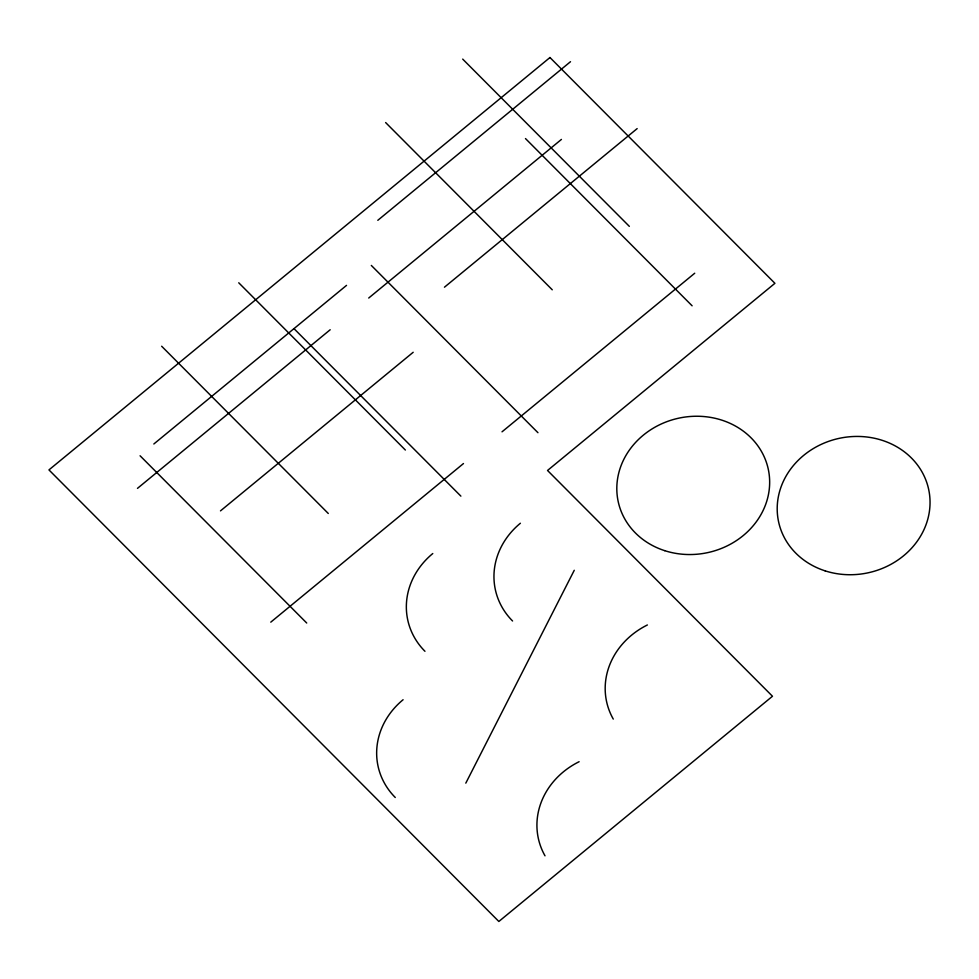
<?xml version="1.0" encoding="UTF-8"?>
<svg xmlns="http://www.w3.org/2000/svg" width="979" height="979" viewBox="0 0 979 979"><rect width="100%" height="100%" fill="white"/><g stroke="black" fill="none" stroke-linecap="round" stroke-linejoin="round"><path stroke-width="1.47" d="M465.808 783.139L574.257 570.292M377.808 220.312L570.5 61.701M153.838 443.989L346.529 285.378M137.476 488.362L330.18 329.752M368.716 298.032L561.42 139.422M444.454 287.202L637.158 128.604M220.483 510.879L413.187 352.281M270.779 622.154L463.483 463.544M502.019 431.825L694.723 273.227M462.7 59.107L629.338 226.357M525.478 138.565L692.116 305.803M385.628 122.559L552.254 289.796M371.322 265.444L537.948 432.694M294.238 328.883L460.876 496.133M238.741 282.784L405.367 450.034M161.657 346.236L328.283 513.473M140.083 455.773L306.721 623.023M613.27 719.075A76.766 68.763 -12.3 0 1 647.376 624.969M545.009 855.817A76.766 68.763 -12.3 0 1 579.115 761.711M512.568 620.992A76.766 68.763 -12.3 0 1 520.387 523.239M424.959 651.292A76.766 68.763 -12.3 0 1 432.779 553.539M395.271 797.493A76.766 68.763 -12.3 0 1 403.091 699.728M549.965 57.528L48.95 469.908L498.849 921.472L772.48 696.253L547.53 470.471L774.915 283.31L549.965 57.528M825.15 570.867A76.766 68.763 -12.3 0 0 929.279 492.682A76.766 68.763 -12.3 0 0 806.439 453.204A76.766 68.763 -12.3 0 0 825.15 570.867M664.753 550.675A76.766 68.763 -12.3 0 0 768.894 472.49A76.766 68.763 -12.3 0 0 646.054 433.012A76.766 68.763 -12.3 0 0 664.753 550.675"/></g></svg>
